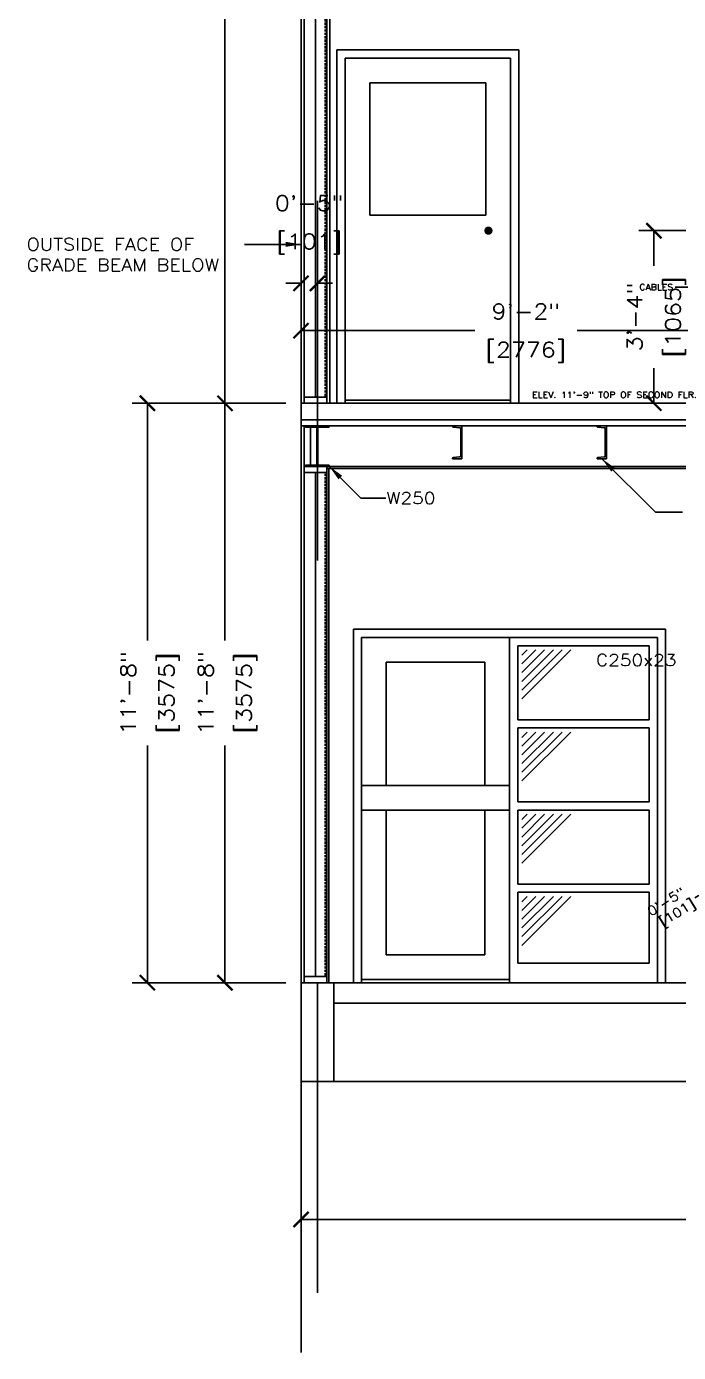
# Model space of a CAD drawing. Header units: millimetres. Extents: x -1602 to 16772, y -2285 to 12130.
# Drawn here: x 5567 to 9598, y -2285 to 5910 of the extents above; entities that cross this region are included whole.
import ezdxf

# ---------------------------------------------------------------- set-up
doc = ezdxf.new("R2010")
doc.units = ezdxf.units.MM
doc.header["$MEASUREMENT"] = 0
doc.header["$PDMODE"] = 3
doc.linetypes.add('HIDDEN', pattern=[0.375, 0.25, -0.125])
doc.layers.get('0').update_dxf_attribs({"linetype": 'CONTINUOUS', "plot": 0})
doc.layers.get('DEFPOINTS').update_dxf_attribs({"linetype": 'CONTINUOUS'})
for name, color, linetype in [('Arch_Detail_ANNOT_24', 7, 'CONTINUOUS'), ('Arch_Detail_DIM_24', 7, 'CONTINUOUS'), ('Arch_Detail_DIM_48', 7, 'CONTINUOUS'), ('Arch_Detail_Door', 140, 'CONTINUOUS'), ('Arch_Section_Ceiling', 150, 'CONTINUOUS'), ('Arch_Section_Insul', 11, 'BATTING'), ('Arch_Section_VP', 71, 'HIDDEN'), ('Arch_Section_Wall', 131, 'CONTINUOUS'), ('LAYER11A', 11, 'CONTINUOUS'), ('LAYER251A', 251, 'CONTINUOUS'), ('ST_ANNOT_48', 7, 'CONTINUOUS'), ('ST_DIM_48', 7, 'CONTINUOUS'), ('Struc_Section_Conc', 71, 'CONTINUOUS'), ('Struc_Section_Dim', 2, 'CONTINUOUS'), ('Struc_Section_Steel', 11, 'CONTINUOUS')]:
    doc.layers.add(name, color=color, linetype=linetype)
doc.styles.add('ROMANS-115', font='romans.shx', dxfattribs={"width": 1.15})
doc.linetypes.add('BATTING', pattern='A,0.0001,-0.1,[134,ltypeshp.shx,S=0.1,R=0,X=-0.1,Y=0],-0.2,[134,ltypeshp.shx,S=0.1,R=180,X=0.1,Y=0],-0.1', length=0.4001)
doc.dimstyles.new('12-ROMANS-115-APV', dxfattribs={"dimscale": 24, "dimtxt": 0.18, "dimasz": 0.1875, "dimexe": 0.1875, "dimexo": 0.0625, "dimgap": 0.0625, "dimtad": 1, "dimdec": 4, "dimlfac": -24, "dimzin": 1, "dimdsep": 46, "dimlunit": 4, "dimtxsty": 'ROMANS-115', "dimcen": 0.0625, "dimclrd": 256, "dimclre": 256, "dimclrt": 256, "dimadec": 0, "dimazin": 0, "dimtfac": 1, "dimtdec": 4, "dimtofl": 0, "dimtmove": 0, "dimatfit": 0, "dimfxl": 1, "dimfrac": 2, "dimtolj": 1, "dimtzin": 0, "dimarcsym": 0})
doc.dimstyles.new('24-ROMANS-115', dxfattribs={"dimscale": 24, "dimtxt": 0.09375, "dimasz": 0.09375, "dimexe": 0.09375, "dimexo": 0.09375, "dimgap": 0.0625, "dimtad": 0, "dimdec": 4, "dimzin": 1, "dimdsep": 46, "dimlunit": 4, "dimtxsty": 'ROMANS-115', "dimblk": 'ARCHTICK', "dimcen": 0.0625, "dimclrd": 256, "dimclre": 256, "dimclrt": 256, "dimadec": 0, "dimazin": 0, "dimtfac": 1, "dimtdec": 4, "dimtofl": 0, "dimtmove": 2, "dimatfit": 0, "dimfxl": 1, "dimfrac": 2, "dimtolj": 1, "dimtzin": 0, "dimarcsym": 0})
doc.dimstyles.new('48-ROMANS-115', dxfattribs={"dimscale": 48, "dimtxt": 0.09375, "dimasz": 0.09375, "dimexe": 0.09375, "dimexo": 0.09375, "dimgap": 0.0625, "dimtad": 0, "dimdec": 4, "dimzin": 1, "dimdsep": 46, "dimlunit": 4, "dimtxsty": 'ROMANS-115', "dimblk": 'ARCHTICK', "dimcen": 0.0625, "dimclrd": 256, "dimclre": 256, "dimclrt": 256, "dimadec": 0, "dimazin": 0, "dimtfac": 1, "dimtdec": 4, "dimtofl": 0, "dimtmove": 2, "dimatfit": 0, "dimfxl": 1, "dimfrac": 2, "dimtolj": 1, "dimtzin": 0, "dimarcsym": 0})

# ---------------------------------------------------------------- blocks, each defined once
blk = doc.blocks.new('W250x33')
at = {"layer": 'Struc_Section_Steel', "ltscale": 2}
h = blk.add_hatch(dxfattribs=at)
h.set_pattern_fill('STEEL', color=251, scale=5, style=0)
h.set_pattern_definition([(45, (-104.86703, 26.1269), (-0.4419417, 0.4419417), []), (45, (-104.86703, 26.4394), (-0.4419417, 0.4419417), [])])
h.paths.add_polyline_path([(2.88, 9.56), (2.88, 9.88), (-2.87, 9.88), (-2.87, 9.56), (-0.37, 9.56, -0.414214), (-0.12, 9.31), (-0.12, 0.56, -0.414214), (-0.37, 0.31), (-2.87, 0.31), (-2.87, 0), (2.88, 0), (2.88, 0.31), (0.38, 0.31, -0.414214), (0.13, 0.56), (0.13, 9.31, -0.414214), (0.38, 9.56)])
at = {"layer": 'Struc_Section_Steel'}
for p, q in [((-2.87, 9.88), (2.88, 9.88)), ((-2.87, 9.56), (-2.87, 9.88)), ((2.88, 9.88), (2.88, 9.56)), ((-2.87, 9.56), (-0.37, 9.56)), ((-0.12, 0.56), (-0.12, 9.31)), ((0.13, 0.56), (0.13, 9.31)), ((0.38, 9.56), (2.88, 9.56)), ((-2.87, 0), (-2.87, 0.31)), ((-0.37, 0.31), (-2.87, 0.31)), ((2.88, 0), (-2.87, 0)), ((2.88, 0.31), (0.38, 0.31)), ((2.88, 0.31), (2.88, 0))]:
    blk.add_line(p, q, dxfattribs=at)
for centre, start, end in [((-0.37, 9.31), 0, 90), ((0.38, 9.31), 90, 180), ((-0.37, 0.56), 270, 0), ((0.38, 0.56), 180, 270)]:
    blk.add_arc(centre, 0.25, start, end, dxfattribs=at)
blk = doc.blocks.new('_ArchTick')
at = {"color": 0, "linetype": 'ByBlock', "const_width": 0.15}
blk.add_lwpolyline([(-0.5, -0.5), (0.5, 0.5)], dxfattribs=at)
blk = doc.blocks.new('*D17')
at = {"layer": 'DEFPOINTS', "color": 0}
for p in [(7264.4, 4296.3), (7365.8, 4322.7), (7365.8, 4296.3)]:
    blk.add_point(p, dxfattribs=at)
at = {"layer": 'ST_DIM_48', "lineweight": -2}
for p, q in [((7264.4, 4390.1), (7264.4, 4416.5)), ((7365.8, 4390.1), (7365.8, 4416.5)), ((7264.4, 4322.7), (7170.6, 4322.7)), ((7365.8, 4322.7), (7459.5, 4322.7))]:
    blk.add_line(p, q, dxfattribs=at)
at = {"layer": 'ST_DIM_48', "lineweight": -2, "xscale": 93.75, "yscale": 93.75, "zscale": 93.75}
blk.add_blockref('_ArchTick', (7264.4, 4322.7), dxfattribs=at)
at = {"layer": 'ST_DIM_48', "lineweight": -2, "xscale": 93.75, "yscale": 93.75, "zscale": 93.75, "rotation": 180}
blk.add_blockref('_ArchTick', (7365.8, 4322.7), dxfattribs=at)
at = {"layer": 'ST_DIM_48', "char_height": 93.75, "attachment_point": 5, "style": 'ROMANS-115'}
for s, insert in [('\\A1;0\'-5"', (7315.1, 4818.2)), ('\\A1;[101]', (7315.1, 4566))]:
    blk.add_mtext(s, dxfattribs=dict(at, insert=insert))
blk = doc.blocks.new('*D18')
at = {"layer": 'DEFPOINTS', "color": 0}
for p in [(7264.4, 4039.2), (10044.9, 4030.5), (10044.9, 3581.4)]:
    blk.add_point(p, dxfattribs=at)
at = {"layer": 'ST_DIM_48', "lineweight": -2}
for p, q in [((10044.9, 3675.2), (10044.9, 4124.2)), ((7264.4, 4030.5), (8338, 4030.5)), ((10044.9, 4030.5), (8971.3, 4030.5)), ((7264.4, 3945.5), (7264.4, 3936.7))]:
    blk.add_line(p, q, dxfattribs=at)
at = {"layer": 'ST_DIM_48', "lineweight": -2, "xscale": 93.75, "yscale": 93.75, "zscale": 93.75, "rotation": 180}
blk.add_blockref('_ArchTick', (7264.4, 4030.5), dxfattribs=at)
at = {"layer": 'ST_DIM_48', "lineweight": -2, "xscale": 93.75, "yscale": 93.75, "zscale": 93.75}
blk.add_blockref('_ArchTick', (10044.9, 4030.5), dxfattribs=at)
at = {"layer": 'ST_DIM_48', "char_height": 93.75, "attachment_point": 5, "style": 'ROMANS-115'}
for s, insert in [('\\A1;9\'-2"', (8654.7, 4148.8)), ('\\A1;[2776]', (8654.7, 3896.6))]:
    blk.add_mtext(s, dxfattribs=dict(at, insert=insert))
blk = doc.blocks.new('*D20')
at = {"layer": 'DEFPOINTS', "color": 0}
for p in [(6314.7, 3581.4), (7264.4, 3581.4), (7264.4, 0)]:
    blk.add_point(p, dxfattribs=at)
at = {"layer": 'ST_DIM_48', "lineweight": -2}
for p, q in [((7170.6, 3581.4), (6221, 3581.4)), ((6314.7, 3581.4), (6314.7, 2115)), ((6314.7, 0), (6314.7, 1466.4)), ((7170.6, 0), (6221, 0))]:
    blk.add_line(p, q, dxfattribs=at)
at = {"layer": 'ST_DIM_48', "lineweight": -2, "xscale": 93.75, "yscale": 93.75, "zscale": 93.75}
for p, rotation in [((6314.7, 3581.4), 90), ((6314.7, 0), 270)]:
    blk.add_blockref('_ArchTick', p, dxfattribs=dict(at, rotation=rotation))
at = {"layer": 'ST_DIM_48', "char_height": 93.75, "attachment_point": 5, "rotation": 90, "style": 'ROMANS-115'}
for s, insert in [('\\A1;11\'-8"', (6196.4, 1790.7)), ('\\A1;[3575]', (6448.6, 1790.7))]:
    blk.add_mtext(s, dxfattribs=dict(at, insert=insert))
blk = doc.blocks.new('*D24')
at = {"layer": 'DEFPOINTS', "color": 0}
for p in [(7264.4, -1389), (14173.2, -1389), (14173.2, -1463.3)]:
    blk.add_point(p, dxfattribs=at)
at = {"layer": 'ST_DIM_48', "lineweight": -2}
for p, q in [((7264.4, -1463.3), (10386.8, -1463.3)), ((14173.2, -1463.3), (11050.8, -1463.3)), ((7264.4, -1482.7), (7264.4, -1557.1)), ((14173.2, -1482.7), (14173.2, -1557.1))]:
    blk.add_line(p, q, dxfattribs=at)
at = {"layer": 'ST_DIM_48', "lineweight": -2, "xscale": 93.75, "yscale": 93.75, "zscale": 93.75, "rotation": 180}
blk.add_blockref('_ArchTick', (7264.4, -1463.3), dxfattribs=at)
at = {"layer": 'ST_DIM_48', "lineweight": -2, "xscale": 93.75, "yscale": 93.75, "zscale": 93.75}
blk.add_blockref('_ArchTick', (14173.2, -1463.3), dxfattribs=at)
at = {"layer": 'ST_DIM_48', "char_height": 93.75, "attachment_point": 5, "style": 'ROMANS-115'}
for s, insert in [('\\A1;22\'-6"', (10718.8, -1345)), ('\\A1;[6897]', (10718.8, -1597.2))]:
    blk.add_mtext(s, dxfattribs=dict(at, insert=insert))
blk = doc.blocks.new('*D31')
at = {"layer": 'Arch_Detail_DIM_48', "lineweight": -2}
for p, q in [((7170.6, 3581.4), (6700, 3581.4)), ((6793.8, 3581.4), (6793.8, 2115)), ((6793.8, 0), (6793.8, 1466.4)), ((7170.6, 0), (6700, 0))]:
    blk.add_line(p, q, dxfattribs=at)
at = {"layer": 'DEFPOINTS', "color": 0}
for p in [(6793.8, 3581.4), (7264.4, 3581.4), (7264.4, 0)]:
    blk.add_point(p, dxfattribs=at)
at = {"layer": 'Arch_Detail_DIM_48', "lineweight": -2, "xscale": 93.75, "yscale": 93.75, "zscale": 93.75}
for p, rotation in [((6793.8, 3581.4), 90), ((6793.8, 0), 270)]:
    blk.add_blockref('_ArchTick', p, dxfattribs=dict(at, rotation=rotation))
at = {"layer": 'Arch_Detail_DIM_48', "char_height": 93.75, "attachment_point": 5, "rotation": 90, "style": 'ROMANS-115'}
for s, insert in [('\\A1;11\'-8"', (6675.5, 1790.7)), ('\\A1;[3575]', (6927.7, 1790.7))]:
    blk.add_mtext(s, dxfattribs=dict(at, insert=insert))
blk = doc.blocks.new('*D32')
at = {"layer": 'Arch_Detail_DIM_48', "lineweight": -2}
for p, q in [((7170.6, 9906), (6700, 9906)), ((6793.8, 9906), (6793.8, 7127.1)), ((6793.8, 3581.4), (6793.8, 6360.3))]:
    blk.add_line(p, q, dxfattribs=at)
at = {"layer": 'DEFPOINTS', "color": 0}
for p in [(6793.8, 9906), (7264.4, 9906), (6793.8, 3581.4)]:
    blk.add_point(p, dxfattribs=at)
at = {"layer": 'Arch_Detail_DIM_48', "lineweight": -2, "xscale": 93.75, "yscale": 93.75, "zscale": 93.75}
for p, rotation in [((6793.8, 9906), 90), ((6793.8, 3581.4), 270)]:
    blk.add_blockref('_ArchTick', p, dxfattribs=dict(at, rotation=rotation))
at = {"layer": 'Arch_Detail_DIM_48', "char_height": 93.75, "attachment_point": 5, "rotation": 90, "style": 'ROMANS-115'}
for s, insert in [('\\A1;20\'-10"', (6675.5, 6743.7)), ('\\A1;[6313]', (6927.7, 6743.7))]:
    blk.add_mtext(s, dxfattribs=dict(at, insert=insert))
blk = doc.blocks.new('*D33')
at = {"layer": 'Arch_Detail_DIM_48', "lineweight": -2}
for p, q in [((9891.6, 4648.2), (9352, 4648.2)), ((9445.8, 4648.2), (9445.8, 4431.4)), ((9445.8, 3581.4), (9445.8, 3798.2)), ((9891.6, 3581.4), (9352, 3581.4))]:
    blk.add_line(p, q, dxfattribs=at)
at = {"layer": 'DEFPOINTS', "color": 0}
for p in [(9985.4, 4648.2), (9445.8, 3581.4), (9985.4, 3581.4)]:
    blk.add_point(p, dxfattribs=at)
at = {"layer": 'Arch_Detail_DIM_48', "lineweight": -2, "xscale": 93.75, "yscale": 93.75, "zscale": 93.75}
for p, rotation in [((9445.8, 4648.2), 90), ((9445.8, 3581.4), 270)]:
    blk.add_blockref('_ArchTick', p, dxfattribs=dict(at, rotation=rotation))
at = {"layer": 'Arch_Detail_DIM_48', "char_height": 93.75, "attachment_point": 5, "rotation": 90, "style": 'ROMANS-115'}
for s, insert in [('\\A1;[1065]', (9579.7, 4114.8)), ('\\A1;3\'-4"', (9327.4, 4114.8))]:
    blk.add_mtext(s, dxfattribs=dict(at, insert=insert))
blk = doc.blocks.new('*D37')
at = {"layer": 'Arch_Detail_DIM_24', "lineweight": -2}
for p, q in [((9814.9, 635.4), (9802.2, 655.8)), ((9728.9, 581.5), (9716.1, 601.9)), ((9832, 608.1), (9879.7, 638)), ((9745.9, 554.2), (9698.3, 524.3))]:
    blk.add_line(p, q, dxfattribs=at)
at = {"layer": 'DEFPOINTS', "color": 0}
for p in [(9844.8, 587.7), (9745.9, 554.2), (9758.7, 533.8)]:
    blk.add_point(p, dxfattribs=at)
at = {"layer": 'Arch_Detail_DIM_24', "lineweight": -2, "xscale": 56.25, "yscale": 56.25, "zscale": 56.25}
for p, rotation in [((9745.9, 554.2), 32.07400087531551), ((9832, 608.1), 212.0740008753155)]:
    blk.add_blockref('_ArchTick', p, dxfattribs=dict(at, rotation=rotation))
at = {"layer": 'Arch_Detail_DIM_24', "insert": (9550.5, 453.6), "char_height": 56.25, "attachment_point": 5, "rotation": 32.074, "style": 'ROMANS-115'}
blk.add_mtext('\\A1;0\'-5"\\P [101]', dxfattribs=at)

msp = doc.modelspace()

# ---------------------------------------------------------------- linework, layer by layer
at = {"layer": 'Arch_Detail_ANNOT_24', "ltscale": 0.2}
msp.add_line((8644.8, 3581.4), (9997.3, 3581.4), dxfattribs=at)
at = {"layer": 'Arch_Detail_Door'}
for p, q in [((7486.6, 5765.8), (7486.6, 3581.4)), ((8610.6, 5765.8), (7486.6, 5765.8)), ((8610.6, 3581.4), (8610.6, 5765.8)), ((7537.4, 5715), (7537.4, 3600.5)), ((8559.8, 5715), (7537.4, 5715)), ((8559.8, 3581.4), (8559.8, 5715)), ((8559.8, 3581.4), (8559.8, 5715)), ((8559.8, 3600.5), (8559.8, 5715)), ((8407.4, 5562.6), (7689.8, 5562.6)), ((7689.8, 5562.6), (7689.8, 4743.5)), ((8407.4, 4743.5), (8407.4, 5562.6)), ((7689.8, 4743.5), (8407.4, 4743.5)), ((7486.6, 3581.4), (8559.8, 3581.4)), ((7537.4, 3600.5), (8559.8, 3600.5)), ((7537.4, 3600.5), (7537.4, 3581.4)), ((8559.8, 3581.4), (8559.8, 3600.5)), ((8610.6, 3581.4), (8559.8, 3581.4)), ((7588.2, 2184.4), (7588.2, 0)), ((9518.6, 2184.4), (7588.2, 2184.4)), ((7639, 2133.6), (7639, 19.1)), ((8553.4, 2133.6), (7639, 2133.6)), ((9467.8, 2133.6), (8553.4, 2133.6)), ((8553.4, 0), (8553.4, 2133.6)), ((8553.4, 19.1), (8553.4, 2133.6)), ((9467.8, 0), (9467.8, 2133.6)), ((9518.6, 0), (9518.6, 2184.4)), ((9417, 2082.8), (8604.2, 2082.8)), ((8604.2, 2082.8), (8604.2, 1625.6)), ((9417, 1625.6), (9417, 2082.8)), ((8401, 1981.2), (7791.4, 1981.2)), ((7791.4, 1981.2), (7791.4, 1219.2)), ((8401, 1219.2), (8401, 1981.2)), ((9417, 1625.6), (8604.2, 1625.6)), ((8604.2, 1574.8), (8604.2, 1117.6)), ((9417, 1574.8), (8604.2, 1574.8)), ((9417, 1117.6), (9417, 1574.8)), ((7639, 1219.2), (8553.4, 1219.2)), ((7639, 1066.8), (8553.4, 1066.8)), ((7791.4, 1066.8), (7791.4, 171.4)), ((8401, 171.4), (8401, 1066.8)), ((9417, 1117.6), (8604.2, 1117.6)), ((8604.2, 1066.8), (8604.2, 609.6)), ((9417, 1066.8), (8604.2, 1066.8)), ((9417, 609.6), (9417, 1066.8)), ((9417, 609.6), (8604.2, 609.6)), ((8604.2, 558.8), (8604.2, 120.7)), ((9417, 558.8), (8604.2, 558.8)), ((9417, 120.7), (9417, 558.8)), ((7791.4, 171.4), (8401, 171.4)), ((9417, 120.7), (8604.2, 120.7)), ((7588.2, 0), (9467.8, 0)), ((7639, 19.1), (8553.4, 19.1)), ((7639, 19.1), (7639, 0)), ((8553.4, 0), (8553.4, 19.1)), ((9518.6, 0), (8578.8, 0))]:
    msp.add_line(p, q, dxfattribs=at)
at = {"layer": 'Arch_Detail_Door', "const_width": 25.4}
msp.add_lwpolyline([(8410.3, 4648.2, 1), (8435.7, 4648.2, 1)], format="xyb", close=True, dxfattribs=at)
at = {"layer": 'Arch_Section_Ceiling'}
for p, q in [((7283.4, 3581.4), (7264.4, 3581.4)), ((7423.1, 3581.4), (7442.2, 3581.4)), ((10044.9, 3190.9), (7283.4, 3190.9)), ((10044.9, 3178.2), (7423.1, 3178.2))]:
    msp.add_line(p, q, dxfattribs=at)
at = {"layer": 'Arch_Section_Insul', "ltscale": 6}
for p, q in [((7353.3, 9201.2), (7353.3, 3619.5)), ((7353.3, 3152.8), (7353.3, 38.1))]:
    msp.add_line(p, q, dxfattribs=at)
at = {"layer": 'Arch_Section_Insul', "ltscale": 4}
msp.add_line((7323.1, 3198.8), (7323.1, 3433.8), dxfattribs=at)
at = {"layer": 'Arch_Section_VP', "ltscale": 5}
for p, q in [((7413.6, 9248.8), (7413.6, 3619.5)), ((7413.6, 38.1), (7413.6, 3152.8))]:
    msp.add_line(p, q, dxfattribs=at)
at = {"layer": 'Arch_Section_Wall'}
for p, q in [((7264.4, 0), (7264.4, 9239.2)), ((7283.4, 3581.4), (7283.4, 9239.2)), ((7423.1, 3581.4), (7423.1, 9239.2)), ((7442.2, 3581.4), (7442.2, 9239.2)), ((7283.4, 3441.7), (7264.4, 3441.7)), ((7283.4, 0), (7283.4, 3441.7)), ((7423.1, 0), (7423.1, 3190.9)), ((7435.8, 0), (7435.8, 3178.2))]:
    msp.add_line(p, q, dxfattribs=at)
for points in [[(7423.1, 3581.4), (7283.4, 3581.4), (7283.4, 3619.5), (7423.1, 3619.5)], [(7423.1, 3152.8), (7283.4, 3152.8), (7283.4, 3190.9), (7423.1, 3190.9)], [(7423.1, 0), (7283.4, 0), (7283.4, 38.1), (7423.1, 38.1)]]:
    msp.add_lwpolyline(points, close=True, dxfattribs=at)
at = {"layer": 'LAYER11A'}
for p, q in [((7264.4, 0), (14173.2, 0)), ((7264.4, 0), (7264.4, -609.6)), ((7467.6, -609.6), (7467.6, 0)), ((7467.6, -127), (13970, -127)), ((7264.4, -609.6), (7467.6, -609.6)), ((7467.6, -609.6), (13970, -609.6))]:
    msp.add_line(p, q, dxfattribs=at)
at = {"layer": 'LAYER251A'}
for p, q in [((8629.6, 1755), (8932.1, 2057.4)), ((8629.6, 1808.8), (8878.2, 2057.4)), ((8629.6, 1862.7), (8824.3, 2057.4)), ((8629.6, 1916.6), (8770.4, 2057.4)), ((8629.6, 1970.5), (8716.6, 2057.4)), ((8629.6, 2024.4), (8662.7, 2057.4)), ((8629.6, 1247), (8932.1, 1549.4)), ((8629.6, 1300.8), (8878.2, 1549.4)), ((8629.6, 1354.7), (8824.3, 1549.4)), ((8629.6, 1408.6), (8770.4, 1549.4)), ((8629.6, 1462.5), (8716.6, 1549.4)), ((8629.6, 1516.4), (8662.7, 1549.4)), ((8629.6, 739), (8932.1, 1041.4)), ((8629.6, 792.8), (8878.2, 1041.4)), ((8629.6, 846.7), (8824.3, 1041.4)), ((8629.6, 900.6), (8770.4, 1041.4)), ((8629.6, 954.5), (8716.6, 1041.4)), ((8629.6, 1008.4), (8662.7, 1041.4)), ((8629.6, 231), (8932.1, 533.4)), ((8629.6, 284.8), (8878.2, 533.4)), ((8629.6, 338.7), (8824.3, 533.4)), ((8629.6, 392.6), (8770.4, 533.4)), ((8629.6, 446.5), (8716.6, 533.4)), ((8629.6, 500.4), (8662.7, 533.4))]:
    msp.add_line(p, q, dxfattribs=at)
at = {"layer": 'Struc_Section_Conc', "ltscale": 2}
for p, q in [((10044.9, 3581.4), (7264.4, 3581.4)), ((7264.4, 3581.4), (7264.4, 3441.7)), ((10004.4, 3441.7), (7264.4, 3441.7))]:
    msp.add_line(p, q, dxfattribs=at)
at = {"layer": 'Struc_Section_Conc', "ltscale": 20}
msp.add_line((10044.9, 3479.8), (7264.4, 3479.8), dxfattribs=at)
at = {"layer": 'Struc_Section_Dim', "ltscale": 2}
msp.add_line((7264.4, -2285.4), (7264.4, 4832.4), dxfattribs=at)
at = {"layer": 'Struc_Section_Dim', "ltscale": 10}
for p, q in [((7365.8, 2608.6), (7365.8, 4832.4)), ((7366, -1916.6), (7366, 0))]:
    msp.add_line(p, q, dxfattribs=at)
at = {"layer": 'Struc_Section_Steel', "ltscale": 2}
for p, q in [((8258.8, 3441.7), (8201.7, 3441.7)), ((8201.7, 3441.7), (8201.7, 3437.3)), ((8246.7, 3430.5), (8204.6, 3434.1)), ((8252.5, 3256.1), (8252.5, 3424.1)), ((8258.8, 3441.7), (8258.8, 3238.5)), ((9151.9, 3441.7), (9094.7, 3441.7)), ((9094.7, 3441.7), (9094.7, 3437.3)), ((9139.7, 3430.5), (9097.6, 3434.1)), ((9145.5, 3256.1), (9145.5, 3424.1)), ((9151.9, 3441.7), (9151.9, 3238.5)), ((8201.7, 3242.9), (8201.7, 3238.5)), ((8258.8, 3238.5), (8201.7, 3238.5)), ((8246.7, 3249.7), (8204.6, 3246.1)), ((9094.7, 3242.9), (9094.7, 3238.5)), ((9151.9, 3238.5), (9094.7, 3238.5)), ((9139.7, 3249.7), (9097.6, 3246.1))]:
    msp.add_line(p, q, dxfattribs=at)
for centre, radius, start, end in [((8204.8, 3437.3), 3.17, 180, 265), ((8246.1, 3424.1), 6.35, 0, 85), ((9097.9, 3437.3), 3.17, 180, 265), ((9139.2, 3424.1), 6.35, 0, 85), ((8204.8, 3242.9), 3.17, 95, 180), ((8246.1, 3256.1), 6.35, 275, 0), ((9097.9, 3242.9), 3.17, 95, 180), ((9139.2, 3256.1), 6.35, 275, 0)]:
    msp.add_arc(centre, radius, start, end, dxfattribs=at)

# ---------------------------------------------------------------- block references
at = {"layer": 'Struc_Section_Steel', "xscale": 25.4, "yscale": 25.4, "zscale": 25.4}
msp.add_blockref('W250x33', (7365.8, 3190.9), dxfattribs=at)

# ---------------------------------------------------------------- texts
at = {"layer": 'Arch_Detail_ANNOT_24', "ltscale": 0.1, "attachment_point": 1, "style": 'ROMANS-115'}
for s, insert, char_height in [('\\A1;CABLES', (9356, 4318), 36.58), ('ELEV. 11\'-9" TOP OF SECOND FLR.', (8692.7, 3652.1), 36.576)]:
    msp.add_mtext(s, dxfattribs=dict(at, insert=insert, char_height=char_height))
at = {"layer": 'ST_ANNOT_48', "attachment_point": 1, "style": 'ROMANS-115'}
for s, insert, char_height in [('\\A1;OUTSIDE FACE OF\\PGRADE BEAM BELOW', (5567.3, 4601.7), 76.2), ('\\A1;W250', (7792.6, 3032.3), 73.15), ('\\A1;C250x23 STRINGERS', (9087.6, 2030.7), 73.152)]:
    msp.add_mtext(s, dxfattribs=dict(at, insert=insert, char_height=char_height))

# ---------------------------------------------------------------- dimensions: what is measured, and where the dimension line sits
at = {"layer": 'Arch_Detail_DIM_24', "ltscale": 0.1}
dim = msp.add_linear_dim(base=(9745.9, 554.2), p1=(9844.8, 587.7), p2=(9758.7, 533.8), angle=32.074, dimstyle='24-ROMANS-115', override={"dimscale": 600, "dimdec": 0, "dimlfac": 0.0393, "dimrnd": 5, "dimpost": '\\X'}, dxfattribs=at)
dim.commit()
dim.dimension.update_dxf_attribs({"geometry": '*D37', "text_midpoint": (9550.5, 453.6), "dimtype": 160})
at = {"layer": 'Arch_Detail_DIM_48'}
for base, p1, p2, picture, middle in [((6793.8, 9906), (6793.8, 3581.4), (7264.4, 9906), '*D32', (6793.8, 6743.7)), ((6793.8, 3581.4), (7264.4, 0), (7264.4, 3581.4), '*D31', (6793.8, 1790.7))]:
    dim = msp.add_linear_dim(base=base, p1=p1, p2=p2, angle=90, dimstyle='48-ROMANS-115', override={"dimscale": 1000, "dimdec": 0, "dimlfac": 0.0393, "dimrnd": 5, "dimpost": '\\X'}, dxfattribs=at)
    dim.commit()
    dim.dimension.update_dxf_attribs({"geometry": picture, "text_midpoint": middle})
at = {"layer": 'Arch_Detail_DIM_48', "ltscale": 0.1}
dim = msp.add_linear_dim(base=(9445.8, 3581.4), p1=(9985.4, 4648.2), p2=(9985.4, 3581.4), angle=90, dimstyle='48-ROMANS-115', override={"dimscale": 1000, "dimdec": 0, "dimlfac": 0.0393, "dimrnd": 5, "dimpost": '\\X'}, dxfattribs=at)
dim.commit()
dim.dimension.update_dxf_attribs({"geometry": '*D33', "text_midpoint": (9445.8, 4114.8)})
at = {"layer": 'ST_DIM_48'}
for base, p1, p2, picture, middle in [((7365.8, 4322.7), (7264.4, 4296.3), (7365.8, 4296.3), '*D17', (7315.1, 4699.9)), ((10044.9, 4030.5), (7264.4, 4039.2), (10044.9, 3581.4), '*D18', (8654.7, 4030.5)), ((14173.2, -1463.3), (7264.4, -1389), (14173.2, -1389), '*D24', (10718.8, -1463.3))]:
    dim = msp.add_linear_dim(base=base, p1=p1, p2=p2, dimstyle='48-ROMANS-115', override={"dimscale": 1000, "dimdec": 0, "dimlfac": 0.0393, "dimrnd": 5, "dimpost": '\\X'}, dxfattribs=at)
    dim.commit()
    dim.dimension.update_dxf_attribs({"geometry": picture, "text_midpoint": middle})
dim = msp.add_linear_dim(base=(6314.7, 3581.4), p1=(7264.4, 0), p2=(7264.4, 3581.4), angle=90, dimstyle='48-ROMANS-115', override={"dimscale": 1000, "dimdec": 0, "dimlfac": 0.0393, "dimrnd": 5, "dimpost": '\\X'}, dxfattribs=at)
dim.commit()
dim.dimension.update_dxf_attribs({"geometry": '*D20', "text_midpoint": (6314.7, 1790.7)})

# ---------------------------------------------------------------- leaders
at = {"layer": 'Arch_Detail_ANNOT_24', "ltscale": 0.1, "annotation_type": 0, "has_hookline": 1, "hookline_direction": 1, "text_width": 220.3}
msp.add_leader([(9992.2, 4127.6), (9820, 4299.7), (9577.9, 4299.7)], dimstyle='12-ROMANS-115-APV', override={"dimscale": 24, "dimasz": 4, "dimtad": 0, "dimlfac": 0.041667}, dxfattribs=at)
at = {"layer": 'ST_ANNOT_48', "annotation_type": 0, "has_hookline": 1}
for points, hookline_direction, text_width in [([(7264.4, 4563.6), (6913.9, 4563.6)], 1, 1343.7), ([(9124.9, 3238.5), (9455.5, 2907.8), (9622.2, 2907.8)], 0, 300.4), ([(7439, 3190.9), (7634.1, 2995.7), (7789.6, 2995.7)], 0, 316.5), ([(11313.1, 2547.7), (10759.6, 1994.2), (10376.5, 1994.2)], 1, 1285.9)]:
    msp.add_leader(points, dimstyle='48-ROMANS-115', override={"dimasz": 2, "dimtad": 0}, dxfattribs=dict(at, hookline_direction=hookline_direction, text_width=text_width))

doc.saveas('drawing.dxf')
